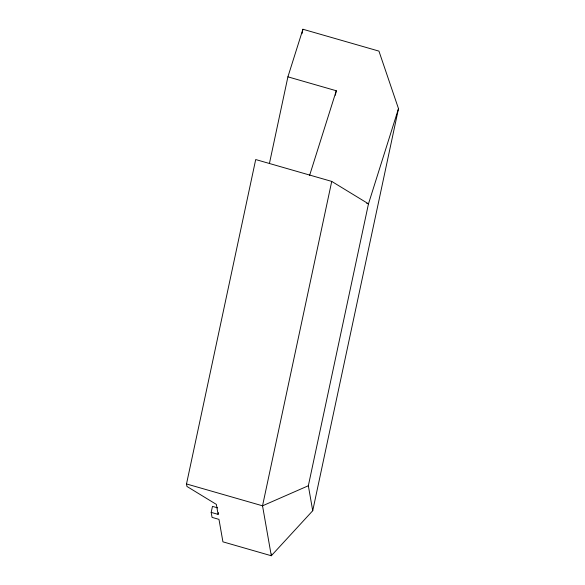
<?xml version="1.0" encoding="UTF-8"?>
<svg xmlns="http://www.w3.org/2000/svg" width="585" height="585" viewBox="0 0 585 585"><rect width="100%" height="100%" fill="white"/><g stroke="black" fill="none" stroke-linecap="round" stroke-linejoin="round"><path stroke-width="0.88" d="M211.185 512.387L218.095 514.376L216.348 504.387L186.944 486.449L186.505 483.949L255.703 159.544L331.732 181.409L368.477 203.829L308.339 485.755L312.726 510.727L271.301 555.75L222.922 541.834L218.973 519.363L212.062 517.381L211.185 512.387L212.472 506.376L217.649 507.868M269.451 163.376L287.908 76.84L302.92 29.25L378.941 51.114L398.495 108.642L312.726 510.727M301.962 33.711L302.92 29.25M218.095 514.376L218.468 512.657M335.337 95.216L336.287 90.755L287.908 76.84M331.732 181.409L262.533 505.813L271.301 555.75L271.681 553.966M309.553 175.559L336.287 90.755M398.495 108.642L368.477 203.829L366.729 203.324M308.339 485.755L262.533 505.813L186.505 483.949"/></g></svg>
